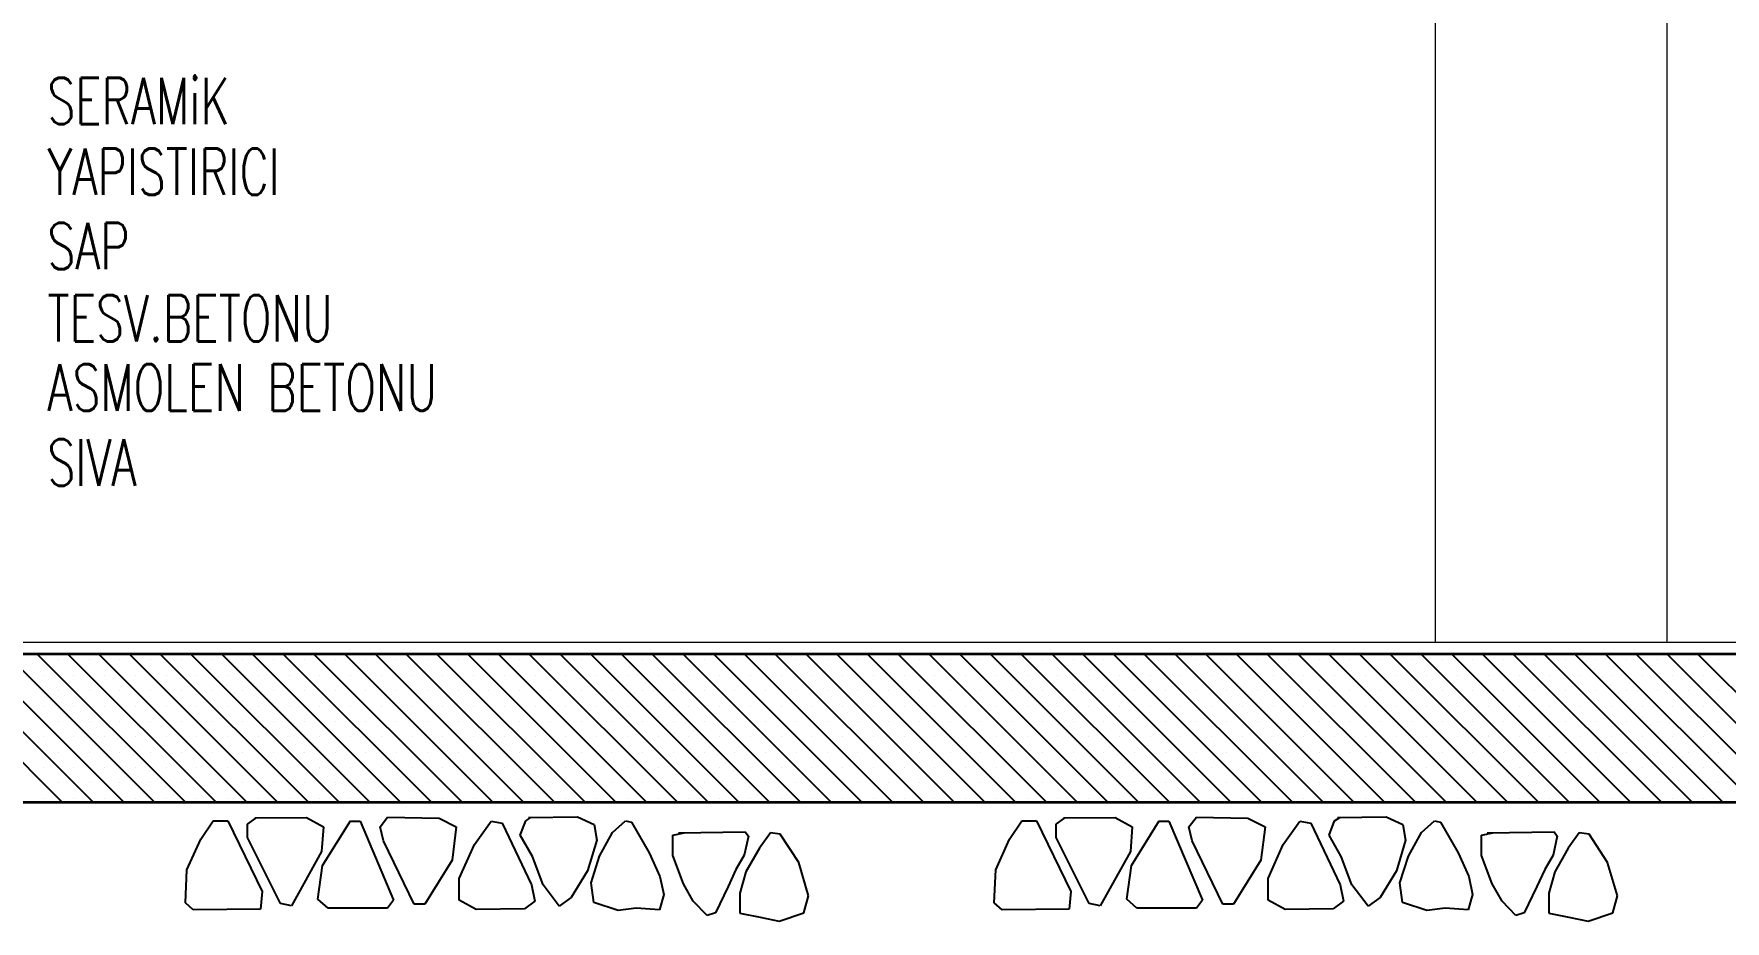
# Model space of a CAD drawing. Header units: inches. Extents: x -7543 to -822, y 102837 to 190349.
# Drawn here: x -827.9879 to -827.915, y 102836.7214 to 102836.7596 of the extents above; entities that cross this region are included whole.
import ezdxf

# ---------------------------------------------------------------- set-up
doc = ezdxf.new("R2010")
doc.units = ezdxf.units.IN
doc.header["$MEASUREMENT"] = 0
doc.layers.add('DUVAR', color=7, linetype='Continuous', lineweight=35, true_color=0xfc4642)
doc.layers.add('KAPI', color=7, linetype='Continuous', lineweight=18, true_color=0xffb360)
for name, color, linetype, lineweight in [('SIVA', 150, 'Continuous', 15), ('TARAMA', 8, 'Continuous', 25), ('YAZI', 7, 'Continuous', 25)]:
    doc.layers.add(name, color=color, linetype=linetype, lineweight=lineweight)
doc.styles.add('KAPı-PEN', font='simplex.shx', dxfattribs={"width": 0.7, "height": 10})

msp = doc.modelspace()

# ---------------------------------------------------------------- linework, layer by layer
at = {"layer": 'DUVAR'}
for p, q in [((-828.022518, 102836.732885), (-827.802518, 102836.732885)), ((-828.022518, 102836.726485), (-827.802518, 102836.726485))]:
    msp.add_line(p, q, dxfattribs=at)
at = {"layer": 'KAPI'}
for p, q in [((-827.927518, 102836.790985), (-827.927518, 102836.733385)), ((-827.917518, 102836.790985), (-827.917518, 102836.733385))]:
    msp.add_line(p, q, dxfattribs=at)
at = {"layer": 'SIVA'}
msp.add_line((-828.022018, 102836.733385), (-827.803018, 102836.733385), dxfattribs=at)
at = {"layer": 'TARAMA'}
for p, q in [((-827.9867, 102836.726485), (-827.9931, 102836.732885)), ((-827.985374, 102836.726485), (-827.991774, 102836.732885)), ((-827.984048, 102836.726485), (-827.990448, 102836.732885)), ((-827.982722, 102836.726485), (-827.989122, 102836.732885)), ((-827.981396, 102836.726485), (-827.987796, 102836.732885)), ((-827.986869, 102836.73262), (-827.986869, 102836.73262)), ((-827.980071, 102836.726485), (-827.986471, 102836.732885)), ((-827.985543, 102836.73262), (-827.985543, 102836.73262)), ((-827.978745, 102836.726485), (-827.985145, 102836.732885)), ((-827.984217, 102836.73262), (-827.984217, 102836.73262)), ((-827.977419, 102836.726485), (-827.983819, 102836.732885)), ((-827.982891, 102836.73262), (-827.982891, 102836.73262)), ((-827.976093, 102836.726485), (-827.982493, 102836.732885)), ((-827.981566, 102836.73262), (-827.981566, 102836.73262)), ((-827.974767, 102836.726485), (-827.981167, 102836.732885)), ((-827.98024, 102836.73262), (-827.98024, 102836.73262)), ((-827.973441, 102836.726485), (-827.979841, 102836.732885)), ((-827.978914, 102836.73262), (-827.978914, 102836.73262)), ((-827.972116, 102836.726485), (-827.978516, 102836.732885)), ((-827.977588, 102836.73262), (-827.977588, 102836.73262)), ((-827.97079, 102836.726485), (-827.97719, 102836.732885)), ((-827.976262, 102836.73262), (-827.976262, 102836.73262)), ((-827.969464, 102836.726485), (-827.975864, 102836.732885)), ((-827.974937, 102836.73262), (-827.974937, 102836.73262)), ((-827.968138, 102836.726485), (-827.974538, 102836.732885)), ((-827.973611, 102836.73262), (-827.973611, 102836.73262)), ((-827.966812, 102836.726485), (-827.973212, 102836.732885)), ((-827.972285, 102836.73262), (-827.972285, 102836.73262)), ((-827.965486, 102836.726485), (-827.971886, 102836.732885)), ((-827.970959, 102836.73262), (-827.970959, 102836.73262)), ((-827.964161, 102836.726485), (-827.970561, 102836.732885)), ((-827.969633, 102836.73262), (-827.969633, 102836.73262)), ((-827.962835, 102836.726485), (-827.969235, 102836.732885)), ((-827.968307, 102836.73262), (-827.968307, 102836.73262)), ((-827.961509, 102836.726485), (-827.967909, 102836.732885)), ((-827.966982, 102836.73262), (-827.966982, 102836.73262)), ((-827.960183, 102836.726485), (-827.966583, 102836.732885)), ((-827.965656, 102836.73262), (-827.965656, 102836.73262)), ((-827.958857, 102836.726485), (-827.965257, 102836.732885)), ((-827.96433, 102836.73262), (-827.96433, 102836.73262)), ((-827.957532, 102836.726485), (-827.963932, 102836.732885)), ((-827.963004, 102836.73262), (-827.963004, 102836.73262)), ((-827.956206, 102836.726485), (-827.962606, 102836.732885)), ((-827.961678, 102836.73262), (-827.961678, 102836.73262)), ((-827.95488, 102836.726485), (-827.96128, 102836.732885)), ((-827.960352, 102836.73262), (-827.960352, 102836.73262)), ((-827.953554, 102836.726485), (-827.959954, 102836.732885)), ((-827.959027, 102836.73262), (-827.959027, 102836.73262)), ((-827.952228, 102836.726485), (-827.958628, 102836.732885)), ((-827.957701, 102836.73262), (-827.957701, 102836.73262)), ((-827.950902, 102836.726485), (-827.957302, 102836.732885)), ((-827.956375, 102836.73262), (-827.956375, 102836.73262)), ((-827.949577, 102836.726485), (-827.955977, 102836.732885)), ((-827.955049, 102836.73262), (-827.955049, 102836.73262)), ((-827.948251, 102836.726485), (-827.954651, 102836.732885)), ((-827.953723, 102836.73262), (-827.953723, 102836.73262)), ((-827.946925, 102836.726485), (-827.953325, 102836.732885)), ((-827.952398, 102836.73262), (-827.952398, 102836.73262)), ((-827.945599, 102836.726485), (-827.951999, 102836.732885)), ((-827.951072, 102836.73262), (-827.951072, 102836.73262)), ((-827.944273, 102836.726485), (-827.950673, 102836.732885)), ((-827.949746, 102836.73262), (-827.949746, 102836.73262)), ((-827.942947, 102836.726485), (-827.949347, 102836.732885)), ((-827.94842, 102836.73262), (-827.94842, 102836.73262)), ((-827.941622, 102836.726485), (-827.948022, 102836.732885)), ((-827.947094, 102836.73262), (-827.947094, 102836.73262)), ((-827.940296, 102836.726485), (-827.946696, 102836.732885)), ((-827.945768, 102836.73262), (-827.945768, 102836.73262)), ((-827.93897, 102836.726485), (-827.94537, 102836.732885)), ((-827.944443, 102836.73262), (-827.944443, 102836.73262)), ((-827.937644, 102836.726485), (-827.944044, 102836.732885)), ((-827.943117, 102836.73262), (-827.943117, 102836.73262)), ((-827.936318, 102836.726485), (-827.942718, 102836.732885)), ((-827.941791, 102836.73262), (-827.941791, 102836.73262)), ((-827.934992, 102836.726485), (-827.941392, 102836.732885)), ((-827.940465, 102836.73262), (-827.940465, 102836.73262)), ((-827.933667, 102836.726485), (-827.940067, 102836.732885)), ((-827.939139, 102836.73262), (-827.939139, 102836.73262)), ((-827.932341, 102836.726485), (-827.938741, 102836.732885)), ((-827.937813, 102836.73262), (-827.937813, 102836.73262)), ((-827.931015, 102836.726485), (-827.937415, 102836.732885)), ((-827.936488, 102836.73262), (-827.936488, 102836.73262)), ((-827.929689, 102836.726485), (-827.936089, 102836.732885)), ((-827.935162, 102836.73262), (-827.935162, 102836.73262)), ((-827.928363, 102836.726485), (-827.934763, 102836.732885)), ((-827.933836, 102836.73262), (-827.933836, 102836.73262)), ((-827.927038, 102836.726485), (-827.933438, 102836.732885)), ((-827.93251, 102836.73262), (-827.93251, 102836.73262)), ((-827.925712, 102836.726485), (-827.932112, 102836.732885)), ((-827.931184, 102836.73262), (-827.931184, 102836.73262)), ((-827.924386, 102836.726485), (-827.930786, 102836.732885)), ((-827.929858, 102836.73262), (-827.929858, 102836.73262)), ((-827.92306, 102836.726485), (-827.92946, 102836.732885)), ((-827.928533, 102836.73262), (-827.928533, 102836.73262)), ((-827.921734, 102836.726485), (-827.928134, 102836.732885)), ((-827.927207, 102836.73262), (-827.927207, 102836.73262)), ((-827.920408, 102836.726485), (-827.926808, 102836.732885)), ((-827.925881, 102836.73262), (-827.925881, 102836.73262)), ((-827.919083, 102836.726485), (-827.925483, 102836.732885)), ((-827.924555, 102836.73262), (-827.924555, 102836.73262)), ((-827.917757, 102836.726485), (-827.924157, 102836.732885)), ((-827.923229, 102836.73262), (-827.923229, 102836.73262)), ((-827.916431, 102836.726485), (-827.922831, 102836.732885)), ((-827.921904, 102836.73262), (-827.921904, 102836.73262)), ((-827.915105, 102836.726485), (-827.921505, 102836.732885)), ((-827.920578, 102836.73262), (-827.920578, 102836.73262)), ((-827.913779, 102836.726485), (-827.920179, 102836.732885)), ((-827.919252, 102836.73262), (-827.919252, 102836.73262)), ((-827.912453, 102836.726485), (-827.918853, 102836.732885)), ((-827.917926, 102836.73262), (-827.917926, 102836.73262)), ((-827.911128, 102836.726485), (-827.917528, 102836.732885)), ((-827.9166, 102836.73262), (-827.9166, 102836.73262)), ((-827.909802, 102836.726485), (-827.916202, 102836.732885)), ((-827.915274, 102836.73262), (-827.915274, 102836.73262)), ((-827.987532, 102836.731957), (-827.987532, 102836.731957)), ((-827.986206, 102836.731957), (-827.986206, 102836.731957)), ((-827.98488, 102836.731957), (-827.98488, 102836.731957)), ((-827.983554, 102836.731957), (-827.983554, 102836.731957)), ((-827.982229, 102836.731957), (-827.982229, 102836.731957)), ((-827.980903, 102836.731957), (-827.980903, 102836.731957)), ((-827.979577, 102836.731957), (-827.979577, 102836.731957)), ((-827.978251, 102836.731957), (-827.978251, 102836.731957)), ((-827.976925, 102836.731957), (-827.976925, 102836.731957)), ((-827.975599, 102836.731957), (-827.975599, 102836.731957)), ((-827.974274, 102836.731957), (-827.974274, 102836.731957)), ((-827.972948, 102836.731957), (-827.972948, 102836.731957)), ((-827.971622, 102836.731957), (-827.971622, 102836.731957)), ((-827.970296, 102836.731957), (-827.970296, 102836.731957)), ((-827.96897, 102836.731957), (-827.96897, 102836.731957)), ((-827.967645, 102836.731957), (-827.967645, 102836.731957)), ((-827.966319, 102836.731957), (-827.966319, 102836.731957)), ((-827.964993, 102836.731957), (-827.964993, 102836.731957)), ((-827.963667, 102836.731957), (-827.963667, 102836.731957)), ((-827.962341, 102836.731957), (-827.962341, 102836.731957)), ((-827.961015, 102836.731957), (-827.961015, 102836.731957)), ((-827.95969, 102836.731957), (-827.95969, 102836.731957)), ((-827.958364, 102836.731957), (-827.958364, 102836.731957)), ((-827.957038, 102836.731957), (-827.957038, 102836.731957)), ((-827.955712, 102836.731957), (-827.955712, 102836.731957)), ((-827.954386, 102836.731957), (-827.954386, 102836.731957)), ((-827.95306, 102836.731957), (-827.95306, 102836.731957)), ((-827.951735, 102836.731957), (-827.951735, 102836.731957)), ((-827.950409, 102836.731957), (-827.950409, 102836.731957)), ((-827.949083, 102836.731957), (-827.949083, 102836.731957)), ((-827.947757, 102836.731957), (-827.947757, 102836.731957)), ((-827.946431, 102836.731957), (-827.946431, 102836.731957)), ((-827.945105, 102836.731957), (-827.945105, 102836.731957)), ((-827.94378, 102836.731957), (-827.94378, 102836.731957)), ((-827.942454, 102836.731957), (-827.942454, 102836.731957)), ((-827.941128, 102836.731957), (-827.941128, 102836.731957)), ((-827.939802, 102836.731957), (-827.939802, 102836.731957)), ((-827.938476, 102836.731957), (-827.938476, 102836.731957)), ((-827.937151, 102836.731957), (-827.937151, 102836.731957)), ((-827.935825, 102836.731957), (-827.935825, 102836.731957)), ((-827.934499, 102836.731957), (-827.934499, 102836.731957)), ((-827.933173, 102836.731957), (-827.933173, 102836.731957)), ((-827.931847, 102836.731957), (-827.931847, 102836.731957)), ((-827.930521, 102836.731957), (-827.930521, 102836.731957)), ((-827.929196, 102836.731957), (-827.929196, 102836.731957)), ((-827.92787, 102836.731957), (-827.92787, 102836.731957)), ((-827.926544, 102836.731957), (-827.926544, 102836.731957)), ((-827.925218, 102836.731957), (-827.925218, 102836.731957)), ((-827.923892, 102836.731957), (-827.923892, 102836.731957)), ((-827.922566, 102836.731957), (-827.922566, 102836.731957)), ((-827.921241, 102836.731957), (-827.921241, 102836.731957)), ((-827.919915, 102836.731957), (-827.919915, 102836.731957)), ((-827.918589, 102836.731957), (-827.918589, 102836.731957)), ((-827.917263, 102836.731957), (-827.917263, 102836.731957)), ((-827.915937, 102836.731957), (-827.915937, 102836.731957)), ((-827.986869, 102836.731294), (-827.986869, 102836.731294)), ((-827.985543, 102836.731294), (-827.985543, 102836.731294)), ((-827.984217, 102836.731294), (-827.984217, 102836.731294)), ((-827.982891, 102836.731294), (-827.982891, 102836.731294)), ((-827.981566, 102836.731294), (-827.981566, 102836.731294)), ((-827.98024, 102836.731294), (-827.98024, 102836.731294)), ((-827.978914, 102836.731294), (-827.978914, 102836.731294)), ((-827.977588, 102836.731294), (-827.977588, 102836.731294)), ((-827.976262, 102836.731294), (-827.976262, 102836.731294)), ((-827.974937, 102836.731294), (-827.974937, 102836.731294)), ((-827.973611, 102836.731294), (-827.973611, 102836.731294)), ((-827.972285, 102836.731294), (-827.972285, 102836.731294)), ((-827.970959, 102836.731294), (-827.970959, 102836.731294)), ((-827.969633, 102836.731294), (-827.969633, 102836.731294)), ((-827.968307, 102836.731294), (-827.968307, 102836.731294)), ((-827.966982, 102836.731294), (-827.966982, 102836.731294)), ((-827.965656, 102836.731294), (-827.965656, 102836.731294)), ((-827.96433, 102836.731294), (-827.96433, 102836.731294)), ((-827.963004, 102836.731294), (-827.963004, 102836.731294)), ((-827.961678, 102836.731294), (-827.961678, 102836.731294)), ((-827.960352, 102836.731294), (-827.960352, 102836.731294)), ((-827.959027, 102836.731294), (-827.959027, 102836.731294)), ((-827.957701, 102836.731294), (-827.957701, 102836.731294)), ((-827.956375, 102836.731294), (-827.956375, 102836.731294)), ((-827.955049, 102836.731294), (-827.955049, 102836.731294)), ((-827.953723, 102836.731294), (-827.953723, 102836.731294)), ((-827.952398, 102836.731294), (-827.952398, 102836.731294)), ((-827.951072, 102836.731294), (-827.951072, 102836.731294)), ((-827.949746, 102836.731294), (-827.949746, 102836.731294)), ((-827.94842, 102836.731294), (-827.94842, 102836.731294)), ((-827.947094, 102836.731294), (-827.947094, 102836.731294)), ((-827.945768, 102836.731294), (-827.945768, 102836.731294)), ((-827.944443, 102836.731294), (-827.944443, 102836.731294)), ((-827.943117, 102836.731294), (-827.943117, 102836.731294)), ((-827.941791, 102836.731294), (-827.941791, 102836.731294)), ((-827.940465, 102836.731294), (-827.940465, 102836.731294)), ((-827.939139, 102836.731294), (-827.939139, 102836.731294)), ((-827.937813, 102836.731294), (-827.937813, 102836.731294)), ((-827.936488, 102836.731294), (-827.936488, 102836.731294)), ((-827.935162, 102836.731294), (-827.935162, 102836.731294)), ((-827.933836, 102836.731294), (-827.933836, 102836.731294)), ((-827.93251, 102836.731294), (-827.93251, 102836.731294)), ((-827.931184, 102836.731294), (-827.931184, 102836.731294)), ((-827.929858, 102836.731294), (-827.929858, 102836.731294)), ((-827.928533, 102836.731294), (-827.928533, 102836.731294)), ((-827.927207, 102836.731294), (-827.927207, 102836.731294)), ((-827.925881, 102836.731294), (-827.925881, 102836.731294)), ((-827.924555, 102836.731294), (-827.924555, 102836.731294)), ((-827.923229, 102836.731294), (-827.923229, 102836.731294)), ((-827.921904, 102836.731294), (-827.921904, 102836.731294)), ((-827.920578, 102836.731294), (-827.920578, 102836.731294)), ((-827.919252, 102836.731294), (-827.919252, 102836.731294)), ((-827.917926, 102836.731294), (-827.917926, 102836.731294)), ((-827.9166, 102836.731294), (-827.9166, 102836.731294)), ((-827.915274, 102836.731294), (-827.915274, 102836.731294)), ((-827.987532, 102836.730632), (-827.987532, 102836.730632)), ((-827.986206, 102836.730632), (-827.986206, 102836.730632)), ((-827.98488, 102836.730632), (-827.98488, 102836.730632)), ((-827.983554, 102836.730632), (-827.983554, 102836.730632)), ((-827.982229, 102836.730632), (-827.982229, 102836.730632)), ((-827.980903, 102836.730632), (-827.980903, 102836.730632)), ((-827.979577, 102836.730632), (-827.979577, 102836.730632)), ((-827.978251, 102836.730632), (-827.978251, 102836.730632)), ((-827.976925, 102836.730632), (-827.976925, 102836.730632)), ((-827.975599, 102836.730632), (-827.975599, 102836.730632)), ((-827.974274, 102836.730632), (-827.974274, 102836.730632)), ((-827.972948, 102836.730632), (-827.972948, 102836.730632)), ((-827.971622, 102836.730632), (-827.971622, 102836.730632)), ((-827.970296, 102836.730632), (-827.970296, 102836.730632)), ((-827.96897, 102836.730632), (-827.96897, 102836.730632)), ((-827.967645, 102836.730632), (-827.967645, 102836.730632)), ((-827.966319, 102836.730632), (-827.966319, 102836.730632)), ((-827.964993, 102836.730632), (-827.964993, 102836.730632)), ((-827.963667, 102836.730632), (-827.963667, 102836.730632)), ((-827.962341, 102836.730632), (-827.962341, 102836.730632)), ((-827.961015, 102836.730632), (-827.961015, 102836.730632)), ((-827.95969, 102836.730632), (-827.95969, 102836.730632)), ((-827.958364, 102836.730632), (-827.958364, 102836.730632)), ((-827.957038, 102836.730632), (-827.957038, 102836.730632)), ((-827.955712, 102836.730632), (-827.955712, 102836.730632)), ((-827.954386, 102836.730632), (-827.954386, 102836.730632)), ((-827.95306, 102836.730632), (-827.95306, 102836.730632)), ((-827.951735, 102836.730632), (-827.951735, 102836.730632)), ((-827.950409, 102836.730632), (-827.950409, 102836.730632)), ((-827.949083, 102836.730632), (-827.949083, 102836.730632)), ((-827.947757, 102836.730632), (-827.947757, 102836.730632)), ((-827.946431, 102836.730632), (-827.946431, 102836.730632)), ((-827.945105, 102836.730632), (-827.945105, 102836.730632)), ((-827.94378, 102836.730632), (-827.94378, 102836.730632)), ((-827.942454, 102836.730632), (-827.942454, 102836.730632)), ((-827.941128, 102836.730632), (-827.941128, 102836.730632)), ((-827.939802, 102836.730632), (-827.939802, 102836.730632)), ((-827.938476, 102836.730632), (-827.938476, 102836.730632)), ((-827.937151, 102836.730632), (-827.937151, 102836.730632)), ((-827.935825, 102836.730632), (-827.935825, 102836.730632)), ((-827.934499, 102836.730632), (-827.934499, 102836.730632)), ((-827.933173, 102836.730632), (-827.933173, 102836.730632)), ((-827.931847, 102836.730632), (-827.931847, 102836.730632)), ((-827.930521, 102836.730632), (-827.930521, 102836.730632)), ((-827.929196, 102836.730632), (-827.929196, 102836.730632)), ((-827.92787, 102836.730632), (-827.92787, 102836.730632)), ((-827.926544, 102836.730632), (-827.926544, 102836.730632)), ((-827.925218, 102836.730632), (-827.925218, 102836.730632)), ((-827.923892, 102836.730632), (-827.923892, 102836.730632)), ((-827.922566, 102836.730632), (-827.922566, 102836.730632)), ((-827.921241, 102836.730632), (-827.921241, 102836.730632)), ((-827.919915, 102836.730632), (-827.919915, 102836.730632)), ((-827.918589, 102836.730632), (-827.918589, 102836.730632)), ((-827.917263, 102836.730632), (-827.917263, 102836.730632)), ((-827.915937, 102836.730632), (-827.915937, 102836.730632)), ((-827.986869, 102836.729969), (-827.986869, 102836.729969)), ((-827.985543, 102836.729969), (-827.985543, 102836.729969)), ((-827.984217, 102836.729969), (-827.984217, 102836.729969)), ((-827.982891, 102836.729969), (-827.982891, 102836.729969)), ((-827.981566, 102836.729969), (-827.981566, 102836.729969)), ((-827.98024, 102836.729969), (-827.98024, 102836.729969)), ((-827.978914, 102836.729969), (-827.978914, 102836.729969)), ((-827.977588, 102836.729969), (-827.977588, 102836.729969)), ((-827.976262, 102836.729969), (-827.976262, 102836.729969)), ((-827.974937, 102836.729969), (-827.974937, 102836.729969)), ((-827.973611, 102836.729969), (-827.973611, 102836.729969)), ((-827.972285, 102836.729969), (-827.972285, 102836.729969)), ((-827.970959, 102836.729969), (-827.970959, 102836.729969)), ((-827.969633, 102836.729969), (-827.969633, 102836.729969)), ((-827.968307, 102836.729969), (-827.968307, 102836.729969)), ((-827.966982, 102836.729969), (-827.966982, 102836.729969)), ((-827.965656, 102836.729969), (-827.965656, 102836.729969)), ((-827.96433, 102836.729969), (-827.96433, 102836.729969)), ((-827.963004, 102836.729969), (-827.963004, 102836.729969)), ((-827.961678, 102836.729969), (-827.961678, 102836.729969)), ((-827.960352, 102836.729969), (-827.960352, 102836.729969)), ((-827.959027, 102836.729969), (-827.959027, 102836.729969)), ((-827.957701, 102836.729969), (-827.957701, 102836.729969)), ((-827.956375, 102836.729969), (-827.956375, 102836.729969)), ((-827.955049, 102836.729969), (-827.955049, 102836.729969)), ((-827.953723, 102836.729969), (-827.953723, 102836.729969)), ((-827.952398, 102836.729969), (-827.952398, 102836.729969)), ((-827.951072, 102836.729969), (-827.951072, 102836.729969)), ((-827.949746, 102836.729969), (-827.949746, 102836.729969)), ((-827.94842, 102836.729969), (-827.94842, 102836.729969)), ((-827.947094, 102836.729969), (-827.947094, 102836.729969)), ((-827.945768, 102836.729969), (-827.945768, 102836.729969)), ((-827.944443, 102836.729969), (-827.944443, 102836.729969)), ((-827.943117, 102836.729969), (-827.943117, 102836.729969)), ((-827.941791, 102836.729969), (-827.941791, 102836.729969)), ((-827.940465, 102836.729969), (-827.940465, 102836.729969)), ((-827.939139, 102836.729969), (-827.939139, 102836.729969)), ((-827.937813, 102836.729969), (-827.937813, 102836.729969)), ((-827.936488, 102836.729969), (-827.936488, 102836.729969)), ((-827.935162, 102836.729969), (-827.935162, 102836.729969)), ((-827.933836, 102836.729969), (-827.933836, 102836.729969)), ((-827.93251, 102836.729969), (-827.93251, 102836.729969)), ((-827.931184, 102836.729969), (-827.931184, 102836.729969)), ((-827.929858, 102836.729969), (-827.929858, 102836.729969)), ((-827.928533, 102836.729969), (-827.928533, 102836.729969)), ((-827.927207, 102836.729969), (-827.927207, 102836.729969)), ((-827.925881, 102836.729969), (-827.925881, 102836.729969)), ((-827.924555, 102836.729969), (-827.924555, 102836.729969)), ((-827.923229, 102836.729969), (-827.923229, 102836.729969)), ((-827.921904, 102836.729969), (-827.921904, 102836.729969)), ((-827.920578, 102836.729969), (-827.920578, 102836.729969)), ((-827.919252, 102836.729969), (-827.919252, 102836.729969)), ((-827.917926, 102836.729969), (-827.917926, 102836.729969)), ((-827.9166, 102836.729969), (-827.9166, 102836.729969)), ((-827.915274, 102836.729969), (-827.915274, 102836.729969)), ((-827.987532, 102836.729306), (-827.987532, 102836.729306)), ((-827.986206, 102836.729306), (-827.986206, 102836.729306)), ((-827.98488, 102836.729306), (-827.98488, 102836.729306)), ((-827.983554, 102836.729306), (-827.983554, 102836.729306)), ((-827.982229, 102836.729306), (-827.982229, 102836.729306)), ((-827.980903, 102836.729306), (-827.980903, 102836.729306)), ((-827.979577, 102836.729306), (-827.979577, 102836.729306)), ((-827.978251, 102836.729306), (-827.978251, 102836.729306)), ((-827.976925, 102836.729306), (-827.976925, 102836.729306)), ((-827.975599, 102836.729306), (-827.975599, 102836.729306)), ((-827.974274, 102836.729306), (-827.974274, 102836.729306)), ((-827.972948, 102836.729306), (-827.972948, 102836.729306)), ((-827.971622, 102836.729306), (-827.971622, 102836.729306)), ((-827.970296, 102836.729306), (-827.970296, 102836.729306)), ((-827.96897, 102836.729306), (-827.96897, 102836.729306)), ((-827.967645, 102836.729306), (-827.967645, 102836.729306)), ((-827.966319, 102836.729306), (-827.966319, 102836.729306)), ((-827.964993, 102836.729306), (-827.964993, 102836.729306)), ((-827.963667, 102836.729306), (-827.963667, 102836.729306)), ((-827.962341, 102836.729306), (-827.962341, 102836.729306)), ((-827.961015, 102836.729306), (-827.961015, 102836.729306)), ((-827.95969, 102836.729306), (-827.95969, 102836.729306)), ((-827.958364, 102836.729306), (-827.958364, 102836.729306)), ((-827.957038, 102836.729306), (-827.957038, 102836.729306)), ((-827.955712, 102836.729306), (-827.955712, 102836.729306)), ((-827.954386, 102836.729306), (-827.954386, 102836.729306)), ((-827.95306, 102836.729306), (-827.95306, 102836.729306)), ((-827.951735, 102836.729306), (-827.951735, 102836.729306)), ((-827.950409, 102836.729306), (-827.950409, 102836.729306)), ((-827.949083, 102836.729306), (-827.949083, 102836.729306)), ((-827.947757, 102836.729306), (-827.947757, 102836.729306)), ((-827.946431, 102836.729306), (-827.946431, 102836.729306)), ((-827.945105, 102836.729306), (-827.945105, 102836.729306)), ((-827.94378, 102836.729306), (-827.94378, 102836.729306)), ((-827.942454, 102836.729306), (-827.942454, 102836.729306)), ((-827.941128, 102836.729306), (-827.941128, 102836.729306)), ((-827.939802, 102836.729306), (-827.939802, 102836.729306)), ((-827.938476, 102836.729306), (-827.938476, 102836.729306)), ((-827.937151, 102836.729306), (-827.937151, 102836.729306)), ((-827.935825, 102836.729306), (-827.935825, 102836.729306)), ((-827.934499, 102836.729306), (-827.934499, 102836.729306)), ((-827.933173, 102836.729306), (-827.933173, 102836.729306)), ((-827.931847, 102836.729306), (-827.931847, 102836.729306)), ((-827.930521, 102836.729306), (-827.930521, 102836.729306)), ((-827.929196, 102836.729306), (-827.929196, 102836.729306)), ((-827.92787, 102836.729306), (-827.92787, 102836.729306)), ((-827.926544, 102836.729306), (-827.926544, 102836.729306)), ((-827.925218, 102836.729306), (-827.925218, 102836.729306)), ((-827.923892, 102836.729306), (-827.923892, 102836.729306)), ((-827.922566, 102836.729306), (-827.922566, 102836.729306)), ((-827.921241, 102836.729306), (-827.921241, 102836.729306)), ((-827.919915, 102836.729306), (-827.919915, 102836.729306)), ((-827.918589, 102836.729306), (-827.918589, 102836.729306)), ((-827.917263, 102836.729306), (-827.917263, 102836.729306)), ((-827.915937, 102836.729306), (-827.915937, 102836.729306)), ((-827.986869, 102836.728643), (-827.986869, 102836.728643)), ((-827.985543, 102836.728643), (-827.985543, 102836.728643)), ((-827.984217, 102836.728643), (-827.984217, 102836.728643)), ((-827.982891, 102836.728643), (-827.982891, 102836.728643)), ((-827.981566, 102836.728643), (-827.981566, 102836.728643)), ((-827.98024, 102836.728643), (-827.98024, 102836.728643)), ((-827.978914, 102836.728643), (-827.978914, 102836.728643)), ((-827.977588, 102836.728643), (-827.977588, 102836.728643)), ((-827.976262, 102836.728643), (-827.976262, 102836.728643)), ((-827.974937, 102836.728643), (-827.974937, 102836.728643)), ((-827.973611, 102836.728643), (-827.973611, 102836.728643)), ((-827.972285, 102836.728643), (-827.972285, 102836.728643)), ((-827.970959, 102836.728643), (-827.970959, 102836.728643)), ((-827.969633, 102836.728643), (-827.969633, 102836.728643)), ((-827.968307, 102836.728643), (-827.968307, 102836.728643)), ((-827.966982, 102836.728643), (-827.966982, 102836.728643)), ((-827.965656, 102836.728643), (-827.965656, 102836.728643)), ((-827.96433, 102836.728643), (-827.96433, 102836.728643)), ((-827.963004, 102836.728643), (-827.963004, 102836.728643)), ((-827.961678, 102836.728643), (-827.961678, 102836.728643)), ((-827.960352, 102836.728643), (-827.960352, 102836.728643)), ((-827.959027, 102836.728643), (-827.959027, 102836.728643)), ((-827.957701, 102836.728643), (-827.957701, 102836.728643)), ((-827.956375, 102836.728643), (-827.956375, 102836.728643)), ((-827.955049, 102836.728643), (-827.955049, 102836.728643)), ((-827.953723, 102836.728643), (-827.953723, 102836.728643)), ((-827.952398, 102836.728643), (-827.952398, 102836.728643)), ((-827.951072, 102836.728643), (-827.951072, 102836.728643)), ((-827.949746, 102836.728643), (-827.949746, 102836.728643)), ((-827.94842, 102836.728643), (-827.94842, 102836.728643)), ((-827.947094, 102836.728643), (-827.947094, 102836.728643)), ((-827.945768, 102836.728643), (-827.945768, 102836.728643)), ((-827.944443, 102836.728643), (-827.944443, 102836.728643)), ((-827.943117, 102836.728643), (-827.943117, 102836.728643)), ((-827.941791, 102836.728643), (-827.941791, 102836.728643)), ((-827.940465, 102836.728643), (-827.940465, 102836.728643)), ((-827.939139, 102836.728643), (-827.939139, 102836.728643)), ((-827.937813, 102836.728643), (-827.937813, 102836.728643)), ((-827.936488, 102836.728643), (-827.936488, 102836.728643)), ((-827.935162, 102836.728643), (-827.935162, 102836.728643)), ((-827.933836, 102836.728643), (-827.933836, 102836.728643)), ((-827.93251, 102836.728643), (-827.93251, 102836.728643)), ((-827.931184, 102836.728643), (-827.931184, 102836.728643)), ((-827.929858, 102836.728643), (-827.929858, 102836.728643)), ((-827.928533, 102836.728643), (-827.928533, 102836.728643)), ((-827.927207, 102836.728643), (-827.927207, 102836.728643)), ((-827.925881, 102836.728643), (-827.925881, 102836.728643)), ((-827.924555, 102836.728643), (-827.924555, 102836.728643)), ((-827.923229, 102836.728643), (-827.923229, 102836.728643)), ((-827.921904, 102836.728643), (-827.921904, 102836.728643)), ((-827.920578, 102836.728643), (-827.920578, 102836.728643)), ((-827.919252, 102836.728643), (-827.919252, 102836.728643)), ((-827.917926, 102836.728643), (-827.917926, 102836.728643)), ((-827.9166, 102836.728643), (-827.9166, 102836.728643)), ((-827.915274, 102836.728643), (-827.915274, 102836.728643)), ((-827.987532, 102836.72798), (-827.987532, 102836.72798)), ((-827.986869, 102836.727317), (-827.986869, 102836.727317)), ((-827.986206, 102836.72798), (-827.986206, 102836.72798)), ((-827.985543, 102836.727317), (-827.985543, 102836.727317)), ((-827.98488, 102836.72798), (-827.98488, 102836.72798)), ((-827.984217, 102836.727317), (-827.984217, 102836.727317)), ((-827.983554, 102836.72798), (-827.983554, 102836.72798)), ((-827.982891, 102836.727317), (-827.982891, 102836.727317)), ((-827.982229, 102836.72798), (-827.982229, 102836.72798)), ((-827.981566, 102836.727317), (-827.981566, 102836.727317)), ((-827.980903, 102836.72798), (-827.980903, 102836.72798)), ((-827.98024, 102836.727317), (-827.98024, 102836.727317)), ((-827.979577, 102836.72798), (-827.979577, 102836.72798)), ((-827.978914, 102836.727317), (-827.978914, 102836.727317)), ((-827.978251, 102836.72798), (-827.978251, 102836.72798)), ((-827.977588, 102836.727317), (-827.977588, 102836.727317)), ((-827.976925, 102836.72798), (-827.976925, 102836.72798)), ((-827.976262, 102836.727317), (-827.976262, 102836.727317)), ((-827.975599, 102836.72798), (-827.975599, 102836.72798)), ((-827.974937, 102836.727317), (-827.974937, 102836.727317)), ((-827.974274, 102836.72798), (-827.974274, 102836.72798)), ((-827.973611, 102836.727317), (-827.973611, 102836.727317)), ((-827.972948, 102836.72798), (-827.972948, 102836.72798)), ((-827.972285, 102836.727317), (-827.972285, 102836.727317)), ((-827.971622, 102836.72798), (-827.971622, 102836.72798)), ((-827.970959, 102836.727317), (-827.970959, 102836.727317)), ((-827.970296, 102836.72798), (-827.970296, 102836.72798)), ((-827.969633, 102836.727317), (-827.969633, 102836.727317)), ((-827.96897, 102836.72798), (-827.96897, 102836.72798)), ((-827.968307, 102836.727317), (-827.968307, 102836.727317)), ((-827.967645, 102836.72798), (-827.967645, 102836.72798)), ((-827.966982, 102836.727317), (-827.966982, 102836.727317)), ((-827.966319, 102836.72798), (-827.966319, 102836.72798)), ((-827.965656, 102836.727317), (-827.965656, 102836.727317)), ((-827.964993, 102836.72798), (-827.964993, 102836.72798)), ((-827.96433, 102836.727317), (-827.96433, 102836.727317)), ((-827.963667, 102836.72798), (-827.963667, 102836.72798)), ((-827.963004, 102836.727317), (-827.963004, 102836.727317)), ((-827.962341, 102836.72798), (-827.962341, 102836.72798)), ((-827.961678, 102836.727317), (-827.961678, 102836.727317)), ((-827.961015, 102836.72798), (-827.961015, 102836.72798)), ((-827.960352, 102836.727317), (-827.960352, 102836.727317)), ((-827.95969, 102836.72798), (-827.95969, 102836.72798)), ((-827.959027, 102836.727317), (-827.959027, 102836.727317)), ((-827.958364, 102836.72798), (-827.958364, 102836.72798)), ((-827.957701, 102836.727317), (-827.957701, 102836.727317)), ((-827.957038, 102836.72798), (-827.957038, 102836.72798)), ((-827.956375, 102836.727317), (-827.956375, 102836.727317)), ((-827.955712, 102836.72798), (-827.955712, 102836.72798)), ((-827.955049, 102836.727317), (-827.955049, 102836.727317)), ((-827.954386, 102836.72798), (-827.954386, 102836.72798)), ((-827.953723, 102836.727317), (-827.953723, 102836.727317)), ((-827.95306, 102836.72798), (-827.95306, 102836.72798)), ((-827.952398, 102836.727317), (-827.952398, 102836.727317)), ((-827.951735, 102836.72798), (-827.951735, 102836.72798)), ((-827.951072, 102836.727317), (-827.951072, 102836.727317)), ((-827.950409, 102836.72798), (-827.950409, 102836.72798)), ((-827.949746, 102836.727317), (-827.949746, 102836.727317)), ((-827.949083, 102836.72798), (-827.949083, 102836.72798)), ((-827.94842, 102836.727317), (-827.94842, 102836.727317)), ((-827.947757, 102836.72798), (-827.947757, 102836.72798)), ((-827.947094, 102836.727317), (-827.947094, 102836.727317)), ((-827.946431, 102836.72798), (-827.946431, 102836.72798)), ((-827.945768, 102836.727317), (-827.945768, 102836.727317)), ((-827.945105, 102836.72798), (-827.945105, 102836.72798)), ((-827.944443, 102836.727317), (-827.944443, 102836.727317)), ((-827.94378, 102836.72798), (-827.94378, 102836.72798)), ((-827.943117, 102836.727317), (-827.943117, 102836.727317)), ((-827.942454, 102836.72798), (-827.942454, 102836.72798)), ((-827.941791, 102836.727317), (-827.941791, 102836.727317)), ((-827.941128, 102836.72798), (-827.941128, 102836.72798)), ((-827.940465, 102836.727317), (-827.940465, 102836.727317)), ((-827.939802, 102836.72798), (-827.939802, 102836.72798)), ((-827.939139, 102836.727317), (-827.939139, 102836.727317)), ((-827.938476, 102836.72798), (-827.938476, 102836.72798)), ((-827.937813, 102836.727317), (-827.937813, 102836.727317)), ((-827.937151, 102836.72798), (-827.937151, 102836.72798)), ((-827.936488, 102836.727317), (-827.936488, 102836.727317)), ((-827.935825, 102836.72798), (-827.935825, 102836.72798)), ((-827.935162, 102836.727317), (-827.935162, 102836.727317)), ((-827.934499, 102836.72798), (-827.934499, 102836.72798)), ((-827.933836, 102836.727317), (-827.933836, 102836.727317)), ((-827.933173, 102836.72798), (-827.933173, 102836.72798)), ((-827.93251, 102836.727317), (-827.93251, 102836.727317)), ((-827.931847, 102836.72798), (-827.931847, 102836.72798)), ((-827.931184, 102836.727317), (-827.931184, 102836.727317)), ((-827.930521, 102836.72798), (-827.930521, 102836.72798)), ((-827.929858, 102836.727317), (-827.929858, 102836.727317)), ((-827.929196, 102836.72798), (-827.929196, 102836.72798)), ((-827.928533, 102836.727317), (-827.928533, 102836.727317)), ((-827.92787, 102836.72798), (-827.92787, 102836.72798)), ((-827.927207, 102836.727317), (-827.927207, 102836.727317)), ((-827.926544, 102836.72798), (-827.926544, 102836.72798)), ((-827.925881, 102836.727317), (-827.925881, 102836.727317)), ((-827.925218, 102836.72798), (-827.925218, 102836.72798)), ((-827.924555, 102836.727317), (-827.924555, 102836.727317)), ((-827.923892, 102836.72798), (-827.923892, 102836.72798)), ((-827.923229, 102836.727317), (-827.923229, 102836.727317)), ((-827.922566, 102836.72798), (-827.922566, 102836.72798)), ((-827.921904, 102836.727317), (-827.921904, 102836.727317)), ((-827.921241, 102836.72798), (-827.921241, 102836.72798)), ((-827.920578, 102836.727317), (-827.920578, 102836.727317)), ((-827.919915, 102836.72798), (-827.919915, 102836.72798)), ((-827.919252, 102836.727317), (-827.919252, 102836.727317)), ((-827.918589, 102836.72798), (-827.918589, 102836.72798)), ((-827.917926, 102836.727317), (-827.917926, 102836.727317)), ((-827.917263, 102836.72798), (-827.917263, 102836.72798)), ((-827.9166, 102836.727317), (-827.9166, 102836.727317)), ((-827.915937, 102836.72798), (-827.915937, 102836.72798)), ((-827.915274, 102836.727317), (-827.915274, 102836.727317)), ((-827.987532, 102836.726654), (-827.987532, 102836.726654)), ((-827.986206, 102836.726654), (-827.986206, 102836.726654)), ((-827.98488, 102836.726654), (-827.98488, 102836.726654)), ((-827.983554, 102836.726654), (-827.983554, 102836.726654)), ((-827.982229, 102836.726654), (-827.982229, 102836.726654)), ((-827.980903, 102836.726654), (-827.980903, 102836.726654)), ((-827.979577, 102836.726654), (-827.979577, 102836.726654)), ((-827.978251, 102836.726654), (-827.978251, 102836.726654)), ((-827.976925, 102836.726654), (-827.976925, 102836.726654)), ((-827.975599, 102836.726654), (-827.975599, 102836.726654)), ((-827.974274, 102836.726654), (-827.974274, 102836.726654)), ((-827.972948, 102836.726654), (-827.972948, 102836.726654)), ((-827.971622, 102836.726654), (-827.971622, 102836.726654)), ((-827.970296, 102836.726654), (-827.970296, 102836.726654)), ((-827.96897, 102836.726654), (-827.96897, 102836.726654)), ((-827.967645, 102836.726654), (-827.967645, 102836.726654)), ((-827.966319, 102836.726654), (-827.966319, 102836.726654)), ((-827.964993, 102836.726654), (-827.964993, 102836.726654)), ((-827.963667, 102836.726654), (-827.963667, 102836.726654)), ((-827.962341, 102836.726654), (-827.962341, 102836.726654)), ((-827.961015, 102836.726654), (-827.961015, 102836.726654)), ((-827.95969, 102836.726654), (-827.95969, 102836.726654)), ((-827.958364, 102836.726654), (-827.958364, 102836.726654)), ((-827.957038, 102836.726654), (-827.957038, 102836.726654)), ((-827.955712, 102836.726654), (-827.955712, 102836.726654)), ((-827.954386, 102836.726654), (-827.954386, 102836.726654)), ((-827.95306, 102836.726654), (-827.95306, 102836.726654)), ((-827.951735, 102836.726654), (-827.951735, 102836.726654)), ((-827.950409, 102836.726654), (-827.950409, 102836.726654)), ((-827.949083, 102836.726654), (-827.949083, 102836.726654)), ((-827.947757, 102836.726654), (-827.947757, 102836.726654)), ((-827.946431, 102836.726654), (-827.946431, 102836.726654)), ((-827.945105, 102836.726654), (-827.945105, 102836.726654)), ((-827.94378, 102836.726654), (-827.94378, 102836.726654)), ((-827.942454, 102836.726654), (-827.942454, 102836.726654)), ((-827.941128, 102836.726654), (-827.941128, 102836.726654)), ((-827.939802, 102836.726654), (-827.939802, 102836.726654)), ((-827.938476, 102836.726654), (-827.938476, 102836.726654)), ((-827.937151, 102836.726654), (-827.937151, 102836.726654)), ((-827.935825, 102836.726654), (-827.935825, 102836.726654)), ((-827.934499, 102836.726654), (-827.934499, 102836.726654)), ((-827.933173, 102836.726654), (-827.933173, 102836.726654)), ((-827.931847, 102836.726654), (-827.931847, 102836.726654)), ((-827.930521, 102836.726654), (-827.930521, 102836.726654)), ((-827.929196, 102836.726654), (-827.929196, 102836.726654)), ((-827.92787, 102836.726654), (-827.92787, 102836.726654)), ((-827.926544, 102836.726654), (-827.926544, 102836.726654)), ((-827.925218, 102836.726654), (-827.925218, 102836.726654)), ((-827.923892, 102836.726654), (-827.923892, 102836.726654)), ((-827.922566, 102836.726654), (-827.922566, 102836.726654)), ((-827.921241, 102836.726654), (-827.921241, 102836.726654)), ((-827.919915, 102836.726654), (-827.919915, 102836.726654)), ((-827.918589, 102836.726654), (-827.918589, 102836.726654)), ((-827.917263, 102836.726654), (-827.917263, 102836.726654)), ((-827.915937, 102836.726654), (-827.915937, 102836.726654)), ((-827.966595, 102836.725821), (-827.964495, 102836.725851)), ((-827.964495, 102836.725851), (-827.963774, 102836.725521)), ((-827.931724, 102836.725821), (-827.929624, 102836.725851)), ((-827.929624, 102836.725851), (-827.928903, 102836.725521)), ((-827.980735, 102836.724895), (-827.980197, 102836.72568)), ((-827.980197, 102836.72568), (-827.979564, 102836.72568)), ((-827.979564, 102836.72568), (-827.97809, 102836.722637)), ((-827.97872, 102836.725541), (-827.97836, 102836.725801)), ((-827.97872, 102836.724961), (-827.97872, 102836.725541)), ((-827.9784, 102836.725811), (-827.976179, 102836.725821)), ((-827.976179, 102836.725821), (-827.975439, 102836.725421)), ((-827.975439, 102836.725421), (-827.975519, 102836.724361)), ((-827.975479, 102836.723761), (-827.974278, 102836.725681)), ((-827.974278, 102836.725661), (-827.973858, 102836.725661)), ((-827.973858, 102836.725661), (-827.972418, 102836.722261)), ((-827.972998, 102836.725421), (-827.972678, 102836.725841)), ((-827.972858, 102836.724821), (-827.972998, 102836.725421)), ((-827.972678, 102836.725841), (-827.970457, 102836.725801)), ((-827.970457, 102836.725801), (-827.969717, 102836.725421)), ((-827.969717, 102836.725421), (-827.969897, 102836.723981)), ((-827.968936, 102836.724661), (-827.968216, 102836.725661)), ((-827.968216, 102836.725661), (-827.967736, 102836.725581)), ((-827.967736, 102836.725581), (-827.966475, 102836.722921)), ((-827.966956, 102836.725063), (-827.966715, 102836.725681)), ((-827.966715, 102836.725681), (-827.966496, 102836.725822)), ((-827.963774, 102836.725521), (-827.963654, 102836.724841)), ((-827.963534, 102836.724161), (-827.962974, 102836.725181)), ((-827.962974, 102836.725181), (-827.962414, 102836.725681)), ((-827.962414, 102836.725681), (-827.962154, 102836.725621)), ((-827.962154, 102836.725621), (-827.961393, 102836.724301)), ((-827.96038, 102836.725061), (-827.959896, 102836.725164)), ((-827.960139, 102836.725161), (-827.957258, 102836.725201)), ((-827.957258, 102836.725201), (-827.957118, 102836.725021)), ((-827.956173, 102836.725158), (-827.956647, 102836.724501)), ((-827.955747, 102836.725101), (-827.956173, 102836.725158)), ((-827.945864, 102836.724895), (-827.945327, 102836.72568)), ((-827.945327, 102836.72568), (-827.944693, 102836.72568)), ((-827.944693, 102836.72568), (-827.943219, 102836.722637)), ((-827.943849, 102836.725541), (-827.943489, 102836.725801)), ((-827.943849, 102836.724961), (-827.943849, 102836.725541)), ((-827.943529, 102836.725811), (-827.941308, 102836.725821)), ((-827.941308, 102836.725821), (-827.940568, 102836.725421)), ((-827.940568, 102836.725421), (-827.940648, 102836.724361)), ((-827.940608, 102836.723761), (-827.939408, 102836.725681)), ((-827.939408, 102836.725661), (-827.938987, 102836.725661)), ((-827.938987, 102836.725661), (-827.937547, 102836.722261)), ((-827.938127, 102836.725421), (-827.937807, 102836.725841)), ((-827.937987, 102836.724821), (-827.938127, 102836.725421)), ((-827.937807, 102836.725841), (-827.935586, 102836.725801)), ((-827.935586, 102836.725801), (-827.934846, 102836.725421)), ((-827.934846, 102836.725421), (-827.935026, 102836.723981)), ((-827.934065, 102836.724661), (-827.933345, 102836.725661)), ((-827.933345, 102836.725661), (-827.932865, 102836.725581)), ((-827.932865, 102836.725581), (-827.931604, 102836.722921)), ((-827.932085, 102836.725063), (-827.931845, 102836.725681)), ((-827.931845, 102836.725681), (-827.931625, 102836.725822)), ((-827.928903, 102836.725521), (-827.928783, 102836.724841)), ((-827.928663, 102836.724161), (-827.928103, 102836.725181)), ((-827.928103, 102836.725181), (-827.927543, 102836.725681)), ((-827.927543, 102836.725681), (-827.927283, 102836.725621)), ((-827.927283, 102836.725621), (-827.926522, 102836.724301)), ((-827.925509, 102836.725061), (-827.925025, 102836.725164)), ((-827.925269, 102836.725161), (-827.922387, 102836.725201)), ((-827.922387, 102836.725201), (-827.922247, 102836.725021)), ((-827.921302, 102836.725158), (-827.921777, 102836.724501)), ((-827.920876, 102836.725101), (-827.921302, 102836.725158)), ((-827.981327, 102836.723573), (-827.980735, 102836.724895)), ((-827.9773, 102836.722121), (-827.97872, 102836.724961)), ((-827.971537, 102836.722081), (-827.972858, 102836.724821)), ((-827.969587, 102836.723201), (-827.968936, 102836.724661)), ((-827.966435, 102836.724141), (-827.966956, 102836.725063)), ((-827.963654, 102836.724841), (-827.964054, 102836.723521)), ((-827.96038, 102836.724181), (-827.96038, 102836.725061)), ((-827.957118, 102836.725021), (-827.957298, 102836.724201)), ((-827.956647, 102836.724501), (-827.957228, 102836.723481)), ((-827.954947, 102836.723881), (-827.955747, 102836.725101)), ((-827.946456, 102836.723573), (-827.945864, 102836.724895)), ((-827.942429, 102836.722121), (-827.943849, 102836.724961)), ((-827.936666, 102836.722081), (-827.937987, 102836.724821)), ((-827.934716, 102836.723201), (-827.934065, 102836.724661)), ((-827.931564, 102836.724141), (-827.932085, 102836.725063)), ((-827.928783, 102836.724841), (-827.929183, 102836.723521)), ((-827.925509, 102836.724181), (-827.925509, 102836.725061)), ((-827.922247, 102836.725021), (-827.922427, 102836.724201)), ((-827.921777, 102836.724501), (-827.922357, 102836.723481)), ((-827.920076, 102836.723881), (-827.920876, 102836.725101)), ((-827.975519, 102836.724361), (-827.976819, 102836.722021)), ((-827.975679, 102836.722301), (-827.975479, 102836.723761)), ((-827.969897, 102836.723981), (-827.971077, 102836.722081)), ((-827.965975, 102836.722921), (-827.966435, 102836.724141)), ((-827.963904, 102836.723001), (-827.963534, 102836.724161)), ((-827.961393, 102836.724301), (-827.960933, 102836.723281)), ((-827.959919, 102836.722961), (-827.96038, 102836.724181)), ((-827.957298, 102836.724201), (-827.957658, 102836.723581)), ((-827.954527, 102836.722441), (-827.954947, 102836.723881)), ((-827.940648, 102836.724361), (-827.941949, 102836.722021)), ((-827.940808, 102836.722301), (-827.940608, 102836.723761)), ((-827.935026, 102836.723981), (-827.936206, 102836.722081)), ((-827.931104, 102836.722921), (-827.931564, 102836.724141)), ((-827.929033, 102836.723001), (-827.928663, 102836.724161)), ((-827.926522, 102836.724301), (-827.926062, 102836.723281)), ((-827.925048, 102836.722961), (-827.925509, 102836.724181)), ((-827.922427, 102836.724201), (-827.922788, 102836.723581)), ((-827.919656, 102836.722441), (-827.920076, 102836.723881)), ((-827.981396, 102836.722141), (-827.981327, 102836.723573)), ((-827.969587, 102836.722261), (-827.969587, 102836.723201)), ((-827.964054, 102836.723521), (-827.964755, 102836.722381)), ((-827.963784, 102836.722161), (-827.963904, 102836.723001)), ((-827.960933, 102836.723281), (-827.960773, 102836.722501)), ((-827.959499, 102836.722221), (-827.959919, 102836.722961)), ((-827.957658, 102836.723581), (-827.957999, 102836.722851)), ((-827.957228, 102836.723481), (-827.957488, 102836.722562)), ((-827.946525, 102836.722141), (-827.946456, 102836.723573)), ((-827.934716, 102836.722261), (-827.934716, 102836.723201)), ((-827.929183, 102836.723521), (-827.929884, 102836.722381)), ((-827.928913, 102836.722161), (-827.929033, 102836.723001)), ((-827.926062, 102836.723281), (-827.925902, 102836.722501)), ((-827.924628, 102836.722221), (-827.925048, 102836.722961)), ((-827.922788, 102836.723581), (-827.923128, 102836.722851)), ((-827.922357, 102836.723481), (-827.922617, 102836.722562)), ((-827.97809, 102836.722637), (-827.978159, 102836.721866)), ((-827.975239, 102836.721921), (-827.975679, 102836.722301)), ((-827.972418, 102836.722261), (-827.972678, 102836.721921)), ((-827.968856, 102836.721861), (-827.969587, 102836.722261)), ((-827.966335, 102836.722211), (-827.966775, 102836.721881)), ((-827.966475, 102836.722921), (-827.966335, 102836.722211)), ((-827.965275, 102836.722001), (-827.965975, 102836.722921)), ((-827.964755, 102836.722381), (-827.965275, 102836.722001)), ((-827.960773, 102836.722501), (-827.960953, 102836.721841)), ((-827.958899, 102836.721601), (-827.959499, 102836.722221)), ((-827.957999, 102836.722851), (-827.958539, 102836.721721)), ((-827.957488, 102836.722562), (-827.957488, 102836.721696)), ((-827.954727, 102836.721721), (-827.954527, 102836.722441)), ((-827.943219, 102836.722637), (-827.943288, 102836.721866)), ((-827.940368, 102836.721921), (-827.940808, 102836.722301)), ((-827.937547, 102836.722261), (-827.937807, 102836.721921)), ((-827.933985, 102836.721861), (-827.934716, 102836.722261)), ((-827.931464, 102836.722211), (-827.931905, 102836.721881)), ((-827.931604, 102836.722921), (-827.931464, 102836.722211)), ((-827.930404, 102836.722001), (-827.931104, 102836.722921)), ((-827.929884, 102836.722381), (-827.930404, 102836.722001)), ((-827.925902, 102836.722501), (-827.926082, 102836.721841)), ((-827.924028, 102836.721601), (-827.924628, 102836.722221)), ((-827.923128, 102836.722851), (-827.923668, 102836.721721)), ((-827.922617, 102836.722562), (-827.922617, 102836.721696)), ((-827.919856, 102836.721721), (-827.919656, 102836.722441)), ((-827.981052, 102836.721838), (-827.981396, 102836.722141)), ((-827.978159, 102836.721866), (-827.981052, 102836.721838)), ((-827.976819, 102836.722021), (-827.9773, 102836.722121)), ((-827.972678, 102836.721921), (-827.975239, 102836.721921)), ((-827.971077, 102836.722081), (-827.971537, 102836.722081)), ((-827.966775, 102836.721881), (-827.968856, 102836.721861)), ((-827.962741, 102836.721821), (-827.963784, 102836.722161)), ((-827.961954, 102836.721921), (-827.962741, 102836.721821)), ((-827.960953, 102836.721841), (-827.961954, 102836.721921)), ((-827.958539, 102836.721721), (-827.958899, 102836.721601)), ((-827.957488, 102836.721696), (-827.956619, 102836.721521)), ((-827.956619, 102836.721521), (-827.955787, 102836.721354)), ((-827.955787, 102836.721354), (-827.954727, 102836.721721)), ((-827.946181, 102836.721838), (-827.946525, 102836.722141)), ((-827.943288, 102836.721866), (-827.946181, 102836.721838)), ((-827.941949, 102836.722021), (-827.942429, 102836.722121)), ((-827.937807, 102836.721921), (-827.940368, 102836.721921)), ((-827.936206, 102836.722081), (-827.936666, 102836.722081)), ((-827.931905, 102836.721881), (-827.933985, 102836.721861)), ((-827.92787, 102836.721821), (-827.928913, 102836.722161)), ((-827.927083, 102836.721921), (-827.92787, 102836.721821)), ((-827.926082, 102836.721841), (-827.927083, 102836.721921)), ((-827.923668, 102836.721721), (-827.924028, 102836.721601)), ((-827.922617, 102836.721696), (-827.921748, 102836.721521)), ((-827.921748, 102836.721521), (-827.920916, 102836.721354)), ((-827.920916, 102836.721354), (-827.919856, 102836.721721))]:
    msp.add_line(p, q, dxfattribs=at)

# ---------------------------------------------------------------- texts
at = {"layer": 'YAZI', "style": 'KAPı-PEN', "width": 0.7}
for s, p in [('SERAMiK', (-827.987341, 102836.755727)), ('YAPISTIRICI', (-827.987341, 102836.75267)), ('SAP', (-827.987341, 102836.749465)), ('TESV.BETONU', (-827.987341, 102836.746352)), ('ASMOLEN BETONU', (-827.987341, 102836.743368)), ('SIVA', (-827.987341, 102836.740134))]:
    msp.add_text(s, height=0.002, dxfattribs=at).set_placement(p)

doc.saveas('drawing.dxf')
